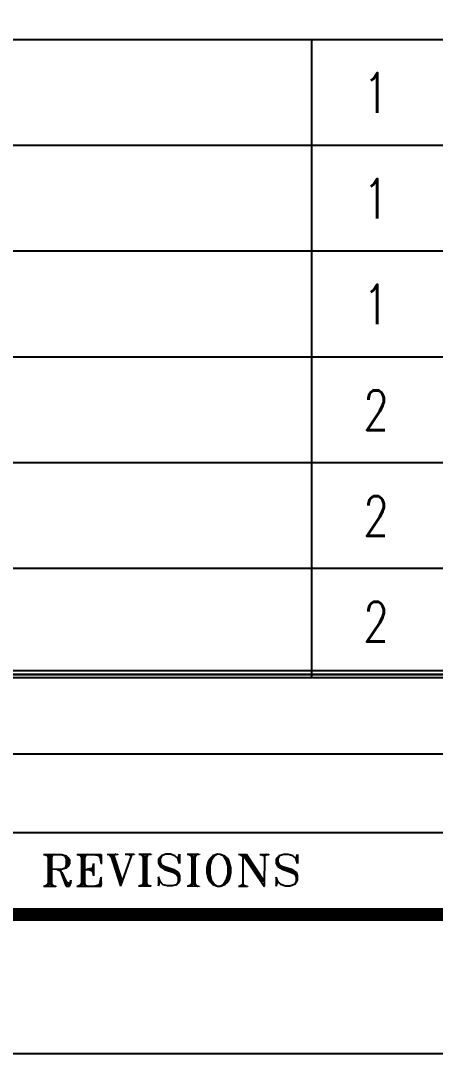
# Model space of a CAD drawing. Extents: x 0 to 1476, y -3 to 841.
# Drawn here: x 1181.4 to 1212.8, y -2.5 to 75.6 of the extents above; entities that cross this region are included whole.
import ezdxf

# ---------------------------------------------------------------- set-up
doc = ezdxf.new("R2010")
doc.units = 0
doc.header["$LTSCALE"] = 3
doc.header["$MEASUREMENT"] = 0
doc.layers.get('0').update_dxf_attribs({"linetype": 'CONTINUOUS'})
for name, color, linetype in [('1', 2, 'CONTINUOUS'), ('2', 1, 'CONTINUOUS'), ('BORDER', 7, 'CONTINUOUS')]:
    doc.layers.add(name, color=color, linetype=linetype)
doc.styles.add('HZTXT', font='romans', dxfattribs={"width": 0.75, "bigfont": 'HZTXT'})

msp = doc.modelspace()

# ---------------------------------------------------------------- linework, layer by layer
msp.add_line((1103.46444, 26.43889), (1284.37787, 26.43889))
at = {"layer": '1', "color": 2, "linetype": 'BYBLOCK'}
for p, q in [((1284.37787, 74.14232), (1103.46444, 74.14232)), ((1284.37787, 66.14232), (1103.46444, 66.14232)), ((1284.37787, 58.14232), (1103.46444, 58.14232)), ((1284.37787, 50.14232), (1103.46444, 50.14232)), ((1284.37787, 42.14232), (1103.46444, 42.14232)), ((1284.37787, 34.14232), (1103.46444, 34.14232))]:
    msp.add_line(p, q, dxfattribs=at)
at = {"layer": '2', "color": 1, "linetype": 'BYBLOCK'}
msp.add_line((1203.46444, 25.88842), (1203.46444, 74.14232), dxfattribs=at)
at = {"layer": 'BORDER'}
for p, q in [((1285.05536, 26.39654), (1103.46444, 26.39654)), ((1103.46444, 26.14248), (1285.05536, 26.14248)), ((1285.05536, 25.88842), (1103.46444, 25.88842)), ((1107.4237, 26.43889), (1285.05536, 26.43889)), ((1285.05536, 26.14248), (1108.95233, 26.14248)), ((1108.95233, 26.14248), (1285.05536, 26.14248)), ((1108.95233, 26.14248), (1285.05536, 26.14248)), ((1285.05536, 26.14248), (1108.95233, 26.14248)), ((1108.95233, 26.14248), (1285.05536, 26.14248)), ((1104.14193, 20.12969), (1285.05536, 20.12969)), ((1285.05536, 14.15924), (1104.14193, 14.15924)), ((634.7913, -2.52293), (1475.7913, -2.52293))]:
    msp.add_line(p, q, dxfattribs=at)
at = {"layer": 'BORDER', "color": 7}
for p, q in [((1183.17734, 12.51818), (1184.54901, 12.5161)), ((1183.30132, 12.52063), (1183.51484, 12.42271)), ((1183.4253, 12.52308), (1183.51729, 12.29872)), ((1183.52026, 12.51766), (1183.51662, 10.11723)), ((1183.98716, 12.51959), (1183.7628, 12.42761)), ((1183.76822, 12.52256), (1183.76458, 10.12213)), ((1183.86317, 12.51714), (1183.76525, 12.30362)), ((1184.54901, 12.5161), (1184.79156, 12.42605)), ((1184.54901, 12.5161), (1184.88651, 12.42063)), ((1185.70175, 12.51699), (1187.54032, 12.51685)), ((1185.82573, 12.51944), (1186.03925, 12.42152)), ((1185.92069, 12.51402), (1186.0417, 12.29754)), ((1186.04467, 12.51647), (1186.04103, 10.11604)), ((1186.51157, 12.5184), (1186.25818, 12.41855)), ((1186.2636, 12.5135), (1186.25997, 10.11307)), ((1186.38759, 12.51595), (1186.26063, 12.29457)), ((1186.94944, 12.51246), (1187.5349, 12.42189)), ((1187.19741, 12.51736), (1187.53735, 12.29791)), ((1187.29236, 12.51195), (1187.5398, 12.17393)), ((1187.41634, 12.5144), (1187.53929, 11.83101)), ((1187.54032, 12.51685), (1187.53929, 11.83101)), ((1187.9782, 12.51091), (1188.78015, 12.54135)), ((1188.10218, 12.51336), (1188.31815, 12.29145)), ((1188.22616, 12.51581), (1188.99545, 10.13795)), ((1188.31325, 12.53941), (1188.99597, 10.48086)), ((1188.43723, 12.54186), (1189.11995, 10.48331)), ((1188.65616, 12.5389), (1188.43968, 12.41788)), ((1188.56121, 12.54431), (1188.44213, 12.2939)), ((1188.78015, 12.54135), (1188.78802, 12.51232)), ((1189.342, 12.53786), (1190.02784, 12.53682)), ((1189.58997, 12.54276), (1189.81135, 12.4158)), ((1189.93288, 12.54224), (1189.81135, 12.4158)), ((1190.02784, 12.53682), (1190.03571, 12.50779)), ((1190.37076, 12.5363), (1191.30456, 12.54016)), ((1190.49474, 12.53875), (1190.71613, 12.4118)), ((1190.61872, 12.5412), (1190.71858, 12.28781)), ((1190.71368, 12.53578), (1190.71004, 10.13535)), ((1190.96164, 12.54068), (1190.958, 10.14025)), ((1191.18058, 12.53771), (1190.96409, 12.4167)), ((1191.05659, 12.53526), (1190.96654, 12.29271)), ((1191.30456, 12.54016), (1191.31243, 12.51113)), ((1192.42827, 12.53318), (1192.0878, 12.40972)), ((1192.77119, 12.53266), (1192.42827, 12.53318)), ((1193.11656, 12.40816), (1192.77119, 12.53266)), ((1193.36155, 12.19412), (1193.45702, 12.53162)), ((1193.45702, 12.53162), (1193.45599, 11.84578)), ((1194.04791, 12.536), (1194.95268, 12.53199)), ((1194.14286, 12.53058), (1194.39328, 12.4115)), ((1194.26684, 12.53303), (1194.38786, 12.31655)), ((1194.39083, 12.53548), (1194.38719, 10.13505)), ((1194.60976, 12.53251), (1194.60613, 10.13208)), ((1194.73374, 12.53496), (1194.60679, 12.31358)), ((1194.8287, 12.52954), (1194.61221, 12.40853)), ((1194.95268, 12.53199), (1194.96055, 12.50296)), ((1196.32436, 12.52991), (1195.98389, 12.40645)), ((1196.32436, 12.52991), (1196.10787, 12.4089)), ((1196.32436, 12.52991), (1196.33222, 12.50089)), ((1196.54329, 12.52695), (1196.32436, 12.52991)), ((1196.54329, 12.52695), (1196.55116, 12.49792)), ((1196.79371, 12.40786), (1196.54329, 12.52695)), ((1196.88866, 12.40244), (1196.54329, 12.52695)), ((1197.91497, 12.52487), (1198.50585, 12.52925)), ((1198.03895, 12.52732), (1198.26033, 12.40037)), ((1198.25788, 12.52435), (1198.2518, 10.2479)), ((1198.25788, 12.52435), (1199.87389, 10.12674)), ((1198.38187, 12.5268), (1199.75042, 10.46721)), ((1198.50585, 12.52925), (1198.51372, 12.50022)), ((1198.50585, 12.52925), (1199.87441, 10.46966)), ((1199.5346, 12.52769), (1200.22044, 12.52665)), ((1199.62956, 12.52227), (1199.87997, 12.40319)), ((1200.09646, 12.5242), (1199.87997, 12.40319)), ((1200.22044, 12.52665), (1200.22831, 12.49762)), ((1201.34415, 12.51967), (1200.99581, 12.42524)), ((1201.68707, 12.51915), (1201.34415, 12.51967)), ((1202.02457, 12.42368), (1201.68707, 12.51915)), ((1202.27743, 12.18061), (1202.37291, 12.51811)), ((1202.37291, 12.51811), (1202.37187, 11.83228)), ((1183.51484, 12.42271), (1183.52271, 12.39368)), ((1183.51729, 12.29872), (1183.52516, 12.2697)), ((1183.63882, 12.42516), (1183.63815, 10.24366)), ((1183.7628, 12.42761), (1183.77067, 12.39858)), ((1183.76525, 12.30362), (1183.77312, 12.2746)), ((1184.79156, 12.42605), (1184.89141, 12.17266)), ((1184.88547, 11.73479), (1184.79542, 11.49225)), ((1184.89141, 12.17266), (1184.88547, 11.73479)), ((1184.88651, 12.42063), (1185.01294, 12.2991)), ((1185.01487, 11.83219), (1184.88792, 11.61081)), ((1184.88896, 12.29665), (1185.00997, 12.08016)), ((1185.00997, 12.08016), (1185.01487, 11.83219)), ((1185.13886, 11.83464), (1185.0119, 11.61326)), ((1185.01294, 12.2991), (1185.13396, 12.08261)), ((1185.13396, 12.08261), (1185.13886, 11.83464)), ((1186.03925, 12.42152), (1186.04712, 12.39249)), ((1186.0417, 12.29754), (1186.04957, 12.26851)), ((1186.16323, 12.42397), (1186.16256, 10.24248)), ((1186.25818, 12.41855), (1186.26605, 12.38952)), ((1186.26063, 12.29457), (1186.2685, 12.26554)), ((1186.9484, 11.82663), (1186.84751, 11.39417)), ((1186.9484, 11.82663), (1186.94439, 10.92185)), ((1187.5349, 12.42189), (1187.54277, 12.39286)), ((1187.53735, 12.29791), (1187.54522, 12.26888)), ((1187.53929, 11.83101), (1187.54715, 11.80198)), ((1187.53929, 11.83101), (1187.54715, 11.80198)), ((1187.5398, 12.17393), (1187.54767, 12.1449)), ((1188.31815, 12.29145), (1188.32602, 12.26242)), ((1188.43968, 12.41788), (1188.44755, 12.38885)), ((1188.44213, 12.2939), (1188.45, 12.26487)), ((1189.81135, 12.4158), (1188.99545, 10.13795)), ((1189.81135, 12.4158), (1189.81922, 12.38678)), ((1189.81135, 12.4158), (1189.81922, 12.38678)), ((1190.71613, 12.4118), (1190.724, 12.38277)), ((1190.71858, 12.28781), (1190.72645, 12.25879)), ((1190.84011, 12.41425), (1190.83944, 10.23275)), ((1190.96409, 12.4167), (1190.97196, 12.38767)), ((1190.96654, 12.29271), (1190.97441, 12.26369)), ((1191.86589, 12.19375), (1191.86537, 11.85083)), ((1191.86537, 11.85083), (1191.99426, 11.60532)), ((1192.0878, 12.40972), (1191.86589, 12.19375)), ((1191.98936, 11.85328), (1192.08921, 11.5999)), ((1192.0878, 12.40972), (1191.98988, 12.1962)), ((1191.98988, 12.1962), (1191.99478, 11.94824)), ((1191.99478, 11.94824), (1192.08676, 11.72388)), ((1192.08676, 11.72388), (1192.33718, 11.6048)), ((1193.36155, 12.19412), (1193.11656, 12.40816)), ((1193.45599, 11.84578), (1193.36155, 12.19412)), ((1194.38786, 12.31655), (1194.39573, 12.28752)), ((1194.39328, 12.4115), (1194.40115, 12.38247)), ((1194.48823, 12.40608), (1194.47969, 10.25361)), ((1194.60679, 12.31358), (1194.61466, 12.28455)), ((1194.61221, 12.40853), (1194.62008, 12.3795)), ((1195.63503, 11.9691), (1195.51298, 11.49975)), ((1195.75901, 11.97155), (1195.63451, 11.62618)), ((1195.76198, 12.19049), (1195.63503, 11.9691)), ((1195.85938, 12.06108), (1195.75849, 11.62863)), ((1195.85693, 12.18507), (1195.75901, 11.97155)), ((1195.98389, 12.40645), (1195.76198, 12.19049)), ((1196.10787, 12.4089), (1195.85938, 12.06108)), ((1197.01212, 12.06197), (1196.79371, 12.40786)), ((1197.13365, 12.18841), (1196.88866, 12.40244)), ((1197.00967, 12.18596), (1197.01754, 12.15693)), ((1197.13069, 11.96947), (1197.00967, 12.18596)), ((1197.13017, 11.62655), (1197.01212, 12.06197)), ((1197.22512, 11.62113), (1197.13069, 11.96947)), ((1197.22564, 11.96405), (1197.13365, 12.18841)), ((1197.35155, 11.4996), (1197.22564, 11.96405)), ((1198.26033, 12.40037), (1198.2682, 12.37134)), ((1199.87997, 12.40319), (1199.87389, 10.12674)), ((1199.87997, 12.40319), (1199.88784, 12.37416)), ((1199.87997, 12.40319), (1199.88784, 12.37416)), ((1200.78178, 12.18024), (1200.78126, 11.83732)), ((1200.78126, 11.83732), (1200.90227, 11.62084)), ((1200.99581, 12.42524), (1200.78178, 12.18024)), ((1200.90576, 12.18269), (1200.90279, 11.96376)), ((1200.90279, 11.96376), (1200.99477, 11.7394)), ((1200.90524, 11.83977), (1200.99722, 11.61542)), ((1200.99581, 12.42524), (1200.90576, 12.18269)), ((1200.99477, 11.7394), (1201.24519, 11.62032)), ((1202.27743, 12.18061), (1202.02457, 12.42368)), ((1202.37187, 11.83228), (1202.27743, 12.18061)), ((1183.76124, 11.39885), (1183.76911, 11.36982)), ((1184.54203, 11.39239), (1183.76124, 11.39885)), ((1184.19911, 11.39291), (1184.44953, 11.27383)), ((1184.44953, 11.27383), (1184.54693, 11.14443)), ((1184.44953, 11.27383), (1184.54151, 11.04947)), ((1184.54151, 11.04947), (1184.78844, 10.36854)), ((1184.79542, 11.49225), (1184.54203, 11.39239)), ((1184.89037, 11.48683), (1184.54203, 11.39239)), ((1184.54203, 11.39239), (1184.5499, 11.36336)), ((1184.54693, 11.14443), (1184.88881, 10.45807)), ((1184.88792, 11.61081), (1184.89579, 11.58178)), ((1185.0119, 11.61326), (1184.89037, 11.48683)), ((1186.25663, 11.38979), (1186.94246, 11.38875)), ((1186.94788, 11.48371), (1186.50459, 11.39469)), ((1186.50459, 11.39469), (1186.94491, 11.26477)), ((1186.94543, 11.60769), (1186.72353, 11.39172)), ((1186.72353, 11.39172), (1186.94736, 11.14079)), ((1186.84751, 11.39417), (1186.94439, 10.92185)), ((1186.94246, 11.38875), (1186.95033, 11.35973)), ((1186.94491, 11.26477), (1186.95278, 11.23574)), ((1186.94736, 11.14079), (1186.95523, 11.11176)), ((1191.99426, 11.60532), (1192.33421, 11.38586)), ((1192.08921, 11.5999), (1192.33176, 11.50984)), ((1192.33176, 11.50984), (1193.02249, 11.26084)), ((1192.33421, 11.38586), (1193.01707, 11.16589)), ((1192.33718, 11.6048), (1193.02004, 11.38482)), ((1193.01707, 11.16589), (1193.23846, 11.03893)), ((1193.02004, 11.38482), (1193.35999, 11.16537)), ((1193.02249, 11.26084), (1193.23601, 11.16292)), ((1193.23601, 11.16292), (1193.36489, 10.9174)), ((1193.23846, 11.03893), (1193.35947, 10.82245)), ((1193.35999, 11.16537), (1193.45985, 10.91198)), ((1195.51298, 11.49975), (1195.51246, 11.15683)), ((1195.51246, 11.15683), (1195.63837, 10.69238)), ((1195.63451, 11.62618), (1195.63889, 11.0353)), ((1195.63889, 11.0353), (1195.76235, 10.69483)), ((1195.75849, 11.62863), (1195.76287, 11.03775)), ((1195.76287, 11.03775), (1195.85189, 10.59446)), ((1197.00462, 10.59535), (1197.13455, 11.03567)), ((1197.13455, 11.03567), (1197.13017, 11.62655)), ((1197.13403, 10.69275), (1197.2295, 11.03025)), ((1197.2295, 11.03025), (1197.22512, 11.62113)), ((1197.22898, 10.68733), (1197.35103, 11.15668)), ((1197.35103, 11.15668), (1197.35155, 11.4996)), ((1200.90227, 11.62084), (1201.24222, 11.40138)), ((1200.99722, 11.61542), (1201.24764, 11.49634)), ((1201.24222, 11.40138), (1201.93296, 11.15238)), ((1201.24519, 11.62032), (1201.92806, 11.40034)), ((1201.24764, 11.49634), (1201.93051, 11.27636)), ((1201.92806, 11.40034), (1202.27587, 11.15186)), ((1201.93051, 11.27636), (1202.15189, 11.14941)), ((1201.93296, 11.15238), (1202.14647, 11.05445)), ((1202.14647, 11.05445), (1202.27535, 10.80894)), ((1202.15189, 11.14941), (1202.27291, 10.93292)), ((1202.27587, 11.15186), (1202.36786, 10.9275)), ((1183.51417, 10.24121), (1183.29768, 10.1202)), ((1183.51172, 10.36519), (1183.42167, 10.12265)), ((1183.63815, 10.24366), (1183.64602, 10.21463)), ((1183.75968, 10.37009), (1183.85954, 10.11671)), ((1183.76213, 10.24611), (1183.98352, 10.11916)), ((1184.78844, 10.36854), (1184.88829, 10.11515)), ((1184.79141, 10.58747), (1184.88339, 10.36312)), ((1184.88339, 10.36312), (1185.00983, 10.24158)), ((1184.88881, 10.45807), (1185.00738, 10.36557)), ((1185.00738, 10.36557), (1185.13136, 10.36802)), ((1185.00983, 10.24158), (1185.13381, 10.24403)), ((1185.13136, 10.36802), (1185.23173, 10.45755)), ((1185.13381, 10.24403), (1185.14168, 10.21501)), ((1185.13626, 10.12005), (1185.22631, 10.3626)), ((1185.22631, 10.3626), (1185.22928, 10.58153)), ((1185.22928, 10.58153), (1185.23715, 10.55251)), ((1185.23173, 10.45755), (1185.2396, 10.42852)), ((1186.03858, 10.24003), (1185.82209, 10.11901)), ((1186.03613, 10.36401), (1185.91705, 10.11359)), ((1186.16256, 10.24248), (1186.17043, 10.21345)), ((1186.25507, 10.36104), (1186.38395, 10.11552)), ((1186.25752, 10.23706), (1186.50793, 10.11797)), ((1186.94439, 10.92185), (1186.95226, 10.89283)), ((1186.94439, 10.92185), (1186.95226, 10.89283)), ((1186.9458, 10.11203), (1187.53424, 10.2404)), ((1187.19377, 10.11693), (1187.53179, 10.36438)), ((1187.28872, 10.11152), (1187.53721, 10.45933)), ((1187.41271, 10.11397), (1187.53773, 10.80225)), ((1187.53179, 10.36438), (1187.53966, 10.33535)), ((1187.53424, 10.2404), (1187.54211, 10.21137)), ((1187.53669, 10.11642), (1187.53773, 10.80225)), ((1187.53721, 10.45933), (1187.54508, 10.43031)), ((1187.53773, 10.80225), (1187.5456, 10.77322)), ((1187.53773, 10.80225), (1187.5456, 10.77322)), ((1188.99597, 10.48086), (1188.99545, 10.13795)), ((1189.11995, 10.48331), (1189.12782, 10.45429)), ((1190.71546, 10.2303), (1190.4911, 10.13832)), ((1190.71301, 10.35428), (1190.61509, 10.14077)), ((1190.83944, 10.23275), (1190.84731, 10.20372)), ((1190.96097, 10.35918), (1191.05296, 10.13483)), ((1190.96342, 10.2352), (1191.17694, 10.13728)), ((1191.86382, 10.82208), (1191.86278, 10.13624)), ((1191.86278, 10.13624), (1191.98728, 10.48161)), ((1191.98728, 10.48161), (1191.86382, 10.82208)), ((1191.98728, 10.48161), (1191.99515, 10.45258)), ((1192.21112, 10.23067), (1191.98728, 10.48161)), ((1192.54861, 10.1352), (1192.21112, 10.23067)), ((1193.23987, 10.22912), (1192.89153, 10.13468)), ((1193.35895, 10.47953), (1193.23987, 10.22912)), ((1193.3614, 10.35555), (1193.23987, 10.22912)), ((1193.23987, 10.22912), (1193.24774, 10.20009)), ((1193.35947, 10.82245), (1193.35895, 10.47953)), ((1193.45933, 10.56906), (1193.3614, 10.35555)), ((1193.36489, 10.9174), (1193.37276, 10.88837)), ((1193.45985, 10.91198), (1193.45933, 10.56906)), ((1194.38474, 10.25903), (1194.13922, 10.13015)), ((1194.39016, 10.35399), (1194.26321, 10.1326)), ((1194.47969, 10.25361), (1194.48756, 10.22459)), ((1194.60368, 10.25606), (1194.82506, 10.12911)), ((1194.6091, 10.35102), (1194.73011, 10.13453)), ((1195.63837, 10.69238), (1195.75938, 10.47589)), ((1195.75938, 10.47589), (1195.97535, 10.25399)), ((1195.76235, 10.69483), (1195.85434, 10.47047)), ((1195.85189, 10.59446), (1196.09933, 10.25644)), ((1195.85434, 10.47047), (1195.86221, 10.44144)), ((1195.97535, 10.25399), (1196.32072, 10.12948)), ((1196.09933, 10.25644), (1196.32072, 10.12948)), ((1196.53965, 10.12652), (1196.78517, 10.2554)), ((1196.53965, 10.12652), (1196.88012, 10.24998)), ((1196.78517, 10.2554), (1197.00462, 10.59535)), ((1196.88012, 10.24998), (1197.13106, 10.47381)), ((1197.00707, 10.47136), (1197.13403, 10.69275)), ((1197.13106, 10.47381), (1197.22898, 10.68733)), ((1198.2518, 10.2479), (1198.03531, 10.12689)), ((1198.2518, 10.2479), (1198.50221, 10.12882)), ((1198.2518, 10.2479), (1198.25967, 10.21887)), ((1199.75042, 10.46721), (1199.75829, 10.43818)), ((1199.87441, 10.46966), (1199.88228, 10.44063)), ((1200.7797, 10.80857), (1200.77866, 10.12273)), ((1200.77866, 10.12273), (1200.90316, 10.4681)), ((1200.90316, 10.4681), (1200.7797, 10.80857)), ((1200.90316, 10.4681), (1200.91103, 10.43907)), ((1201.11913, 10.24619), (1200.90316, 10.4681)), ((1201.4645, 10.12169), (1201.11913, 10.24619)), ((1202.14788, 10.24463), (1201.80742, 10.12117)), ((1202.27484, 10.46602), (1202.14788, 10.24463)), ((1202.26942, 10.37107), (1202.14788, 10.24463)), ((1202.14788, 10.24463), (1202.15575, 10.21561)), ((1202.36734, 10.58458), (1202.26942, 10.37107)), ((1202.27291, 10.93292), (1202.28077, 10.90389)), ((1202.27535, 10.80894), (1202.27484, 10.46602)), ((1202.36786, 10.9275), (1202.36734, 10.58458)), ((1183.1737, 10.11775), (1184.1075, 10.12161)), ((1183.29768, 10.1202), (1183.30555, 10.09117)), ((1183.42167, 10.12265), (1183.42953, 10.09362)), ((1183.51662, 10.11723), (1183.52449, 10.0882)), ((1183.76458, 10.12213), (1183.77245, 10.0931)), ((1183.85954, 10.11671), (1183.86741, 10.08768)), ((1183.98352, 10.11916), (1183.99139, 10.09013)), ((1184.1075, 10.12161), (1184.11537, 10.09258)), ((1184.88829, 10.11515), (1185.13626, 10.12005)), ((1185.69811, 10.11656), (1187.53669, 10.11642)), ((1185.82209, 10.11901), (1185.82996, 10.08998)), ((1185.91705, 10.11359), (1185.92492, 10.08457)), ((1186.04103, 10.11604), (1186.0489, 10.08702)), ((1186.25997, 10.11307), (1186.26784, 10.08405)), ((1186.38395, 10.11552), (1186.39182, 10.0865)), ((1186.50793, 10.11797), (1186.5158, 10.08895)), ((1188.99545, 10.13795), (1189.00332, 10.10892)), ((1188.99545, 10.13795), (1189.00332, 10.10892)), ((1188.99545, 10.13795), (1189.00332, 10.10892)), ((1190.36712, 10.13587), (1191.30092, 10.13973)), ((1190.4911, 10.13832), (1190.49897, 10.10929)), ((1190.61509, 10.14077), (1190.62295, 10.11174)), ((1190.71004, 10.13535), (1190.71791, 10.10632)), ((1190.958, 10.14025), (1190.96587, 10.11122)), ((1191.05296, 10.13483), (1191.06083, 10.1058)), ((1191.17694, 10.13728), (1191.18481, 10.10825)), ((1191.30092, 10.13973), (1191.30879, 10.1107)), ((1192.89153, 10.13468), (1192.54861, 10.1352)), ((1194.04427, 10.13557), (1194.94904, 10.13156)), ((1194.13922, 10.13015), (1194.14709, 10.10112)), ((1194.26321, 10.1326), (1194.27108, 10.10357)), ((1194.38719, 10.13505), (1194.39506, 10.10602)), ((1194.60613, 10.13208), (1194.614, 10.10305)), ((1194.73011, 10.13453), (1194.73798, 10.1055)), ((1194.82506, 10.12911), (1194.83293, 10.10008)), ((1194.94904, 10.13156), (1194.95691, 10.10253)), ((1196.32072, 10.12948), (1196.32859, 10.10046)), ((1196.32072, 10.12948), (1196.53965, 10.12652)), ((1197.91133, 10.12444), (1198.59717, 10.1234)), ((1198.03531, 10.12689), (1198.04318, 10.09786)), ((1198.50221, 10.12882), (1198.51008, 10.09979)), ((1198.59717, 10.1234), (1198.60504, 10.09437)), ((1199.87389, 10.12674), (1199.88176, 10.09771)), ((1199.87389, 10.12674), (1199.88176, 10.09771)), ((1201.80742, 10.12117), (1201.4645, 10.12169))]:
    msp.add_line(p, q, dxfattribs=at)
at = {"layer": 'BORDER', "const_width": 1}
msp.add_lwpolyline([(660.2913, 7.97707), (1465.2913, 7.97707), (1465.2913, 580.97707), (660.2913, 580.97707)], close=True, dxfattribs=at)

# ---------------------------------------------------------------- texts
at = {"layer": '1', "color": 3, "linetype": 'BYBLOCK', "style": 'HZTXT', "width": 0.75}
for s, p in [('1', (1207.3598, 68.6171)), ('1', (1207.3598, 60.6171)), ('1', (1207.3598, 52.6171)), ('2', (1207.3598, 44.6171)), ('2', (1207.3598, 36.6171)), ('2', (1207.3598, 28.6171))]:
    msp.add_text(s, height=3, dxfattribs=at).set_placement(p)

doc.saveas('drawing.dxf')
